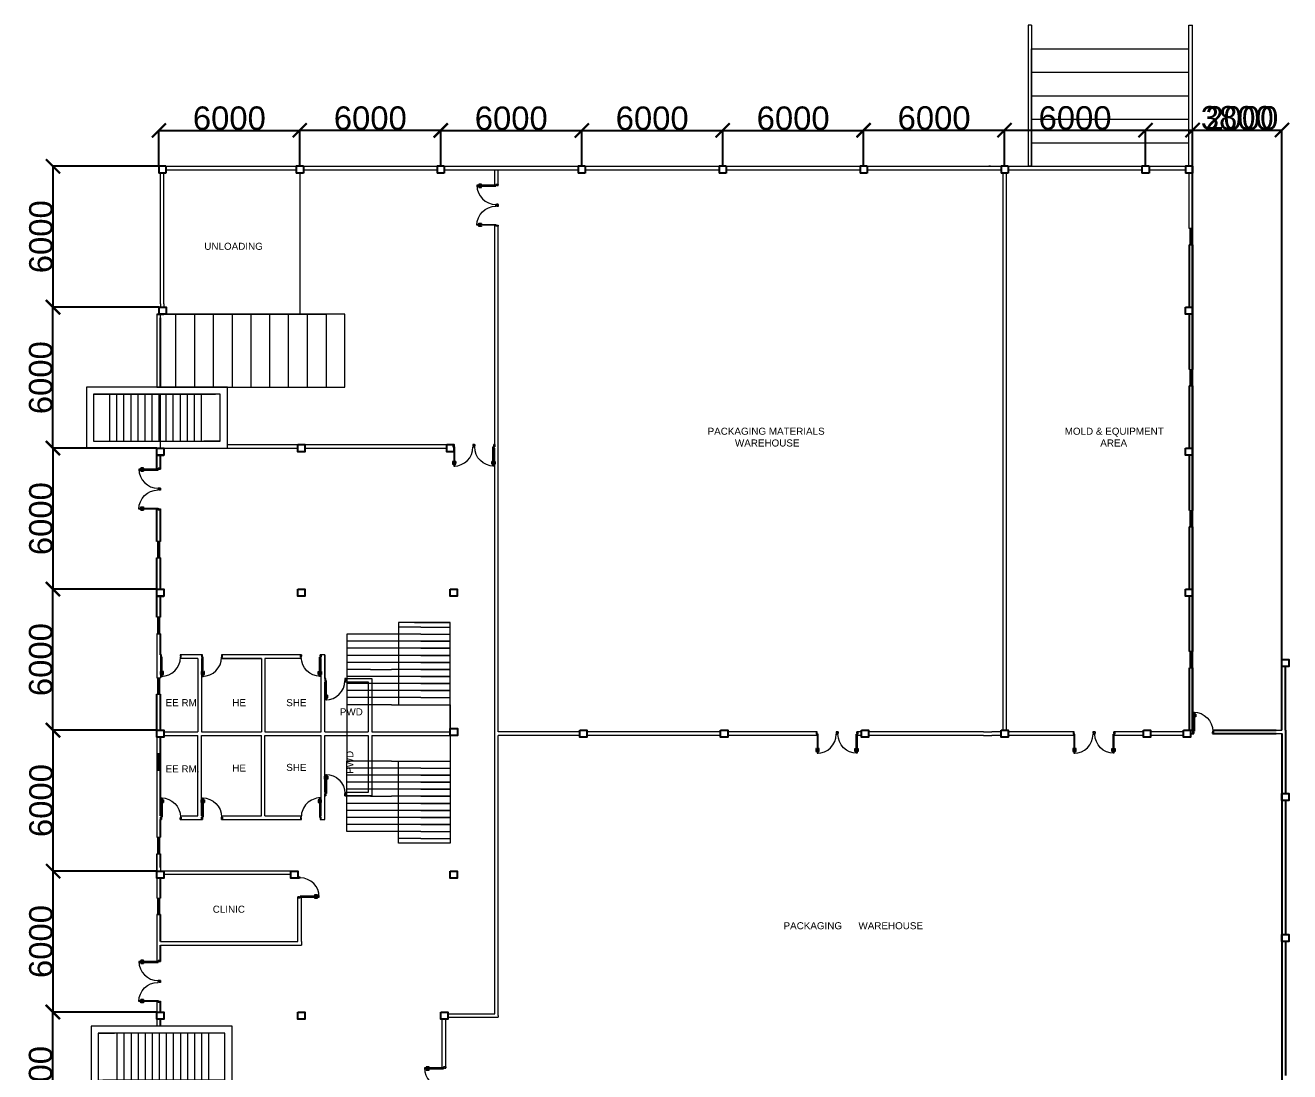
# Model space of a CAD drawing. Header units: millimetres. Extents: x 3339 to 2017737, y 4955 to 2748989.
# Drawn here: x 991133 to 1044957, y 1545110 to 1589651 of the extents above; entities that cross this region are included whole.
import ezdxf

# ---------------------------------------------------------------- set-up
doc = ezdxf.new("R2010")
doc.units = ezdxf.units.MM
doc.header["$LTSCALE"] = 30
for name, color, linetype, lineweight in [('A-DETL-GENF', 92, 'Continuous', 13), ('A-DOOR', 31, 'Continuous', 13), ('A-GLAZ', 151, 'Continuous', 13), ('LIGHTING LAYOUT', 8, 'Continuous', 30), ('STAIR', 1, 'Continuous', 5), ('T-WAL', 4, 'Continuous', 5), ('TEXT MACHLAYOUT', 255, 'Continuous', 5)]:
    doc.layers.add(name, color=color, linetype=linetype, lineweight=lineweight)
doc.layers.add('MACHINE LAYOUT', color=8, linetype='Continuous')
doc.layers.add('POSTE', color=50, linetype='Continuous')
doc.styles.get("Standard").update_dxf_attribs({"font": 'arial.ttf'})
doc.dimstyles.new('ISO-25', dxfattribs={"dimtxt": 1000, "dimasz": 600, "dimexe": 1.25, "dimexo": 0.625, "dimtad": 1, "dimtxsty": 'Standard', "dimblk": 'ARCHTICK', "dimcen": 2.5, "dimclrd": 4, "dimadec": 0, "dimazin": 0, "dimtfac": 1, "dimtmove": 0, "dimatfit": 3, "dimfxl": 1, "dimarcsym": 0})

# ---------------------------------------------------------------- blocks, each defined once
blk = doc.blocks.new('POSTE')
for p, q in [((300, 300), (0, 300)), ((300, 0), (300, 300)), ((300, 0), (300, 0))]:
    blk.add_line(p, q)
blk.add_lwpolyline([(300, 0), (0, 0), (0, 300)])
blk = doc.blocks.new('Poste 2')
at = {"layer": 'POSTE'}
blk.add_lwpolyline([(-300, 0), (0, 0), (0, -300), (-300, -300)], close=True, dxfattribs=at)
blk = doc.blocks.new('POSTE.COM')
at = {"layer": 'POSTE'}
blk.add_lwpolyline([(-300, 300), (0, 300), (0, 0), (-300, 0)], close=True, dxfattribs=at)
blk = doc.blocks.new('POSTE bot left')
at = {"layer": 'POSTE'}
blk.add_lwpolyline([(0, 300), (300, 300), (300, 0), (0, 0)], close=True, dxfattribs=at)
blk = doc.blocks.new('Poste 3')
at = {"layer": 'POSTE'}
blk.add_lwpolyline([(0, 0), (300, 0), (300, -300), (0, -300)], close=True, dxfattribs=at)
blk = doc.blocks.new('D4')
at = {"layer": 'A-DETL-GENF'}
for p, q in [((-1072, -29), (-1072, -112)), ((-1052, -29), (-1072, -29)), ((-1060, -41), (-1072, -30)), ((-1072, -112), (-1060, -112)), ((-1059, -112), (-1072, -112)), ((-1072, -112), (-1072, -150)), ((-1072, -150), (-1059, -150)), ((-1060, -112), (-1060, -41)), ((-1060, -41), (-1052, -41)), ((-1059, -150), (-1059, -112)), ((-1059, -115), (-1059, -147)), ((-1027, -115), (-1059, -115)), ((-1059, -147), (-1027, -147)), ((-1052, -41), (-1052, -29)), ((-1021, -74), (-1027, -80)), ((-1027, -80), (-1027, -182)), ((-1027, -147), (-1027, -115)), ((-1027, -182), (-1021, -188)), ((-1021, -188), (-1021, -74)), ((-974, -80), (-981, -74)), ((-981, -74), (-981, -188)), ((-981, -188), (-974, -182)), ((-974, -182), (-974, -80)), ((-943, -115), (-974, -115)), ((-974, -115), (-974, -147)), ((-974, -147), (-943, -147)), ((-930, -29), (-949, -29)), ((-949, -29), (-949, -41)), ((-949, -41), (-941, -41)), ((-943, -112), (-943, -150)), ((-930, -112), (-943, -112)), ((-943, -147), (-943, -115)), ((-943, -150), (-930, -150)), ((-941, -41), (-930, -30)), ((-941, -41), (-941, -112)), ((-941, -112), (-930, -112)), ((-930, -112), (-930, -29)), ((-930, -150), (-930, -112))]:
    blk.add_line(p, q, dxfattribs=at)
at = {"layer": 'A-DOOR', "lineweight": 18}
for p, q in [((-1059, 683), (-1024, 683)), ((-1014, 683), (-1059, 683)), ((-1059, 683), (-1059, 583)), ((-1059, 583), (-1024, 583)), ((-1024, 583), (-1024, 626)), ((-1024, 626), (-1014, 626)), ((-981, 583), (-1021, 583)), ((-1021, 583), (-1021, -231)), ((-1014, 626), (-1014, 683)), ((-981, -231), (-981, 583)), ((-169, 683), (-214, 683)), ((-214, 683), (-214, 626)), ((-214, 626), (-204, 626)), ((-204, 683), (-169, 683)), ((-204, 626), (-204, 583)), ((-204, 583), (-169, 583)), ((-169, 583), (-169, 683)), ((-1021, -231), (-981, -231))]:
    blk.add_line(p, q, dxfattribs=at)
at = {"layer": 'A-DOOR'}
blk.add_arc((-1021, 583), 814, 270, 0, dxfattribs=at)
blk = doc.blocks.new('DOOR')
at = {"layer": 'A-DOOR', "xscale": -1}
blk.add_blockref('D4', (-1059, -683), dxfattribs=at)
blk = doc.blocks.new('D2')
at = {"layer": 'T-WAL', "xscale": -1, "rotation": 270}
blk.add_blockref('DOOR', (0, 0), dxfattribs=at)
at = {"layer": 'T-WAL', "rotation": 270}
blk.add_blockref('DOOR', (0, -1780), dxfattribs=at)
blk = doc.blocks.new('SS2')
at = {"layer": 'STAIR'}
for p, q in [((-2600, 0), (-2600, -6000)), ((0, 0), (-2600, 0)), ((0, -6000), (0, 0)), ((-2300, -300), (-2300, -5700)), ((-300, -300), (-2300, -300)), ((-2300, -300), (-2300, -1000)), ((-300, -5700), (-300, -300)), ((-300, -300), (-300, -1000)), ((-2300, -1000), (-2300, -1300)), ((-2300, -1000), (-300, -1000)), ((-300, -1000), (-300, -1300)), ((-2300, -1300), (-2300, -1600)), ((-2300, -1300), (-300, -1300)), ((-2300, -1600), (-2300, -1900)), ((-2300, -1600), (-300, -1600)), ((-300, -1300), (-300, -1600)), ((-300, -1600), (-300, -1900)), ((-2300, -1900), (-2300, -2200)), ((-2300, -1900), (-300, -1900)), ((-300, -1900), (-300, -2200)), ((-2300, -2200), (-2300, -2500)), ((-2300, -2200), (-300, -2200)), ((-2300, -2500), (-2300, -2800)), ((-2300, -2500), (-300, -2500)), ((-300, -2200), (-300, -2500)), ((-300, -2500), (-300, -2800)), ((-2300, -2800), (-2300, -3100)), ((-2300, -2800), (-300, -2800)), ((-2300, -3100), (-2300, -3400)), ((-2300, -3100), (-300, -3100)), ((-300, -2800), (-300, -3100)), ((-300, -3100), (-300, -3400)), ((-2300, -3400), (-2300, -3700)), ((-2300, -3400), (-300, -3400)), ((-2300, -3700), (-2300, -4000)), ((-2300, -3700), (-300, -3700)), ((-300, -3400), (-300, -3700)), ((-300, -3700), (-300, -4000)), ((-2300, -4000), (-2300, -4300)), ((-2300, -4000), (-300, -4000)), ((-2300, -4300), (-2300, -4600)), ((-2300, -4300), (-300, -4300)), ((-300, -4000), (-300, -4300)), ((-300, -4300), (-300, -4600)), ((-2300, -4600), (-2300, -4900)), ((-2300, -4600), (-300, -4600)), ((-300, -4600), (-300, -4900)), ((-2300, -4900), (-2300, -5200)), ((-2300, -4900), (-300, -4900)), ((-2300, -5700), (-2300, -5000)), ((-2300, -5200), (-2300, -5500)), ((-300, -4900), (-300, -5200)), ((-300, -5200), (-300, -5500)), ((-2300, -5700), (-300, -5700)), ((-2600, -6000), (0, -6000))]:
    blk.add_line(p, q, dxfattribs=at)
blk = doc.blocks.new('WW3')
at = {"layer": 'T-WAL'}
blk.add_blockref('SS2', (0, 0), dxfattribs=at)
blk = doc.blocks.new('WE1')
at = {"layer": 'STAIR'}
for p, q in [((-8000, 0), (-8000, -3100)), ((0, 0), (-8000, 0)), ((-8000, 0), (-7200, 0)), ((-7200, 0), (-6400, 0)), ((-7200, 0), (-7200, -3100)), ((-6400, 0), (-5600, 0)), ((-6400, 0), (-6400, -3100)), ((-5600, 0), (-4800, 0)), ((-5600, 0), (-5600, -3100)), ((-4800, 0), (-4000, 0)), ((-4800, 0), (-4800, -3100)), ((-4000, 0), (-3200, 0)), ((-4000, 0), (-4000, -3100)), ((-3200, 0), (-2400, 0)), ((-3200, 0), (-3200, -3100)), ((-2400, 0), (-2400, 0)), ((-2400, 0), (-1600, 0)), ((-2400, -3100), (-2400, 0)), ((-1600, 0), (-800, 0)), ((-1600, 0), (-1600, -3100)), ((-800, 0), (-800, -3100)), ((0, -3100), (0, 0)), ((-8000, -3100), (0, -3100)), ((-8000, -3100), (-7200, -3100)), ((-7200, -3100), (-6400, -3100)), ((-6400, -3100), (-5600, -3100)), ((-5600, -3100), (-4800, -3100)), ((-4800, -3100), (-4000, -3100)), ((-4000, -3100), (-3200, -3100)), ((-3200, -3100), (-2400, -3100)), ((-2400, -3100), (-1600, -3100)), ((-1600, -3100), (-800, -3100))]:
    blk.add_line(p, q, dxfattribs=at)
blk = doc.blocks.new('WEE')
at = {"layer": 'STAIR'}
blk.add_blockref('WE1', (8000, 0), dxfattribs=at)
at = {"layer": 'STAIR', "rotation": 89.99999999999999}
blk.add_blockref('WW3', (-3000, -3100), dxfattribs=at)
blk = doc.blocks.new('WEEW')
at = {"layer": 'STAIR'}
blk.add_line((-6000, 0), (-3000, 0), dxfattribs=at)
at = {"layer": 'STAIR', "rotation": 270}
blk.add_blockref('WW3', (0, 0), dxfattribs=at)
blk = doc.blocks.new('DDW')
at = {"layer": 'STAIR'}
blk.add_line((0, 3100), (3000, 3100), dxfattribs=at)
blk.add_blockref('WEEW', (3200, 3100), dxfattribs=at)
at = {"layer": 'STAIR', "xscale": -1, "rotation": 180}
blk.add_blockref('WE1', (8000, 0), dxfattribs=at)
blk = doc.blocks.new('W1')
at = {"layer": 'A-GLAZ'}
for p, q in [((100, 650), (0, 650)), ((50, 50), (50, 650)), ((100, 50), (0, 50)), ((100, 0), (0, 0))]:
    blk.add_line(p, q, dxfattribs=at)
blk.add_lwpolyline([(100, 0), (100, 700), (0, 700), (0, 0)], dxfattribs=at)
blk = doc.blocks.new('WEWED')
at = {"layer": 'STAIR'}
for p, q in [((-7000, 6000), (-7000, 0)), ((-6850, 6000), (-7000, 6000)), ((-6850, 6000), (-6850, 0)), ((-150, 0), (-150, 6000)), ((-150, 6000), (0, 6000)), ((0, 0), (0, 6000)), ((-6850, 4000), (-6850, 5000)), ((-6850, 5000), (-150, 5000)), ((-6850, 3000), (-6850, 4000)), ((-6850, 4000), (-150, 4000)), ((-6850, 2000), (-6850, 3000)), ((-6850, 3000), (-150, 3000)), ((-6850, 1000), (-6850, 2000)), ((-6850, 2000), (-150, 2000)), ((-6850, 0), (-6850, 1000)), ((-6850, 1000), (-150, 1000)), ((-6850, 0), (-7000, 0)), ((-150, 0), (0, 0))]:
    blk.add_line(p, q, dxfattribs=at)
blk = doc.blocks.new('_ArchTick')
at = {"color": 0, "linetype": 'ByBlock', "const_width": 0.15}
blk.add_lwpolyline([(-0.5, -0.5), (0.5, 0.5)], dxfattribs=at)
blk = doc.blocks.new('*D148')
at = {"layer": 'Defpoints', "color": 0, "transparency": 16777216}
for p in [(1002819, 1585180), (996819, 1583651), (1002819, 1583651)]:
    blk.add_point(p, dxfattribs=at)
at = {"layer": 'T-WAL', "color": 0, "lineweight": -2, "transparency": 16777216}
for p, q in [((996819, 1583652), (996819, 1585182)), ((1002819, 1583652), (1002819, 1585182))]:
    blk.add_line(p, q, dxfattribs=at)
at = {"layer": 'T-WAL', "color": 4, "lineweight": -2, "transparency": 16777216}
blk.add_line((996819, 1585180), (1002819, 1585180), dxfattribs=at)
at = {"layer": 'T-WAL', "color": 4, "lineweight": -2, "transparency": 16777216, "xscale": 600, "yscale": 600, "zscale": 600, "rotation": 180}
blk.add_blockref('_ArchTick', (996819, 1585180), dxfattribs=at)
at = {"layer": 'T-WAL', "color": 4, "lineweight": -2, "transparency": 16777216, "xscale": 600, "yscale": 600, "zscale": 600}
blk.add_blockref('_ArchTick', (1002819, 1585180), dxfattribs=at)
at = {"layer": 'T-WAL', "color": 0, "transparency": 16777216, "insert": (999819, 1585691), "char_height": 1000, "attachment_point": 5}
blk.add_mtext('6000', dxfattribs=at)
blk = doc.blocks.new('*D149')
at = {"layer": 'Defpoints', "color": 0, "transparency": 16777216}
for p in [(1008819, 1585182), (1002819, 1583651), (1008819, 1583651)]:
    blk.add_point(p, dxfattribs=at)
at = {"layer": 'T-WAL', "color": 0, "lineweight": -2, "transparency": 16777216}
for p, q in [((1002819, 1583652), (1002819, 1585183)), ((1008819, 1583652), (1008819, 1585183))]:
    blk.add_line(p, q, dxfattribs=at)
at = {"layer": 'T-WAL', "color": 4, "lineweight": -2, "transparency": 16777216}
blk.add_line((1002819, 1585182), (1008819, 1585182), dxfattribs=at)
at = {"layer": 'T-WAL', "color": 4, "lineweight": -2, "transparency": 16777216, "xscale": 600, "yscale": 600, "zscale": 600, "rotation": 180}
blk.add_blockref('_ArchTick', (1002819, 1585182), dxfattribs=at)
at = {"layer": 'T-WAL', "color": 4, "lineweight": -2, "transparency": 16777216, "xscale": 600, "yscale": 600, "zscale": 600}
blk.add_blockref('_ArchTick', (1008819, 1585182), dxfattribs=at)
at = {"layer": 'T-WAL', "color": 0, "transparency": 16777216, "insert": (1005819, 1585693), "char_height": 1000, "attachment_point": 5}
blk.add_mtext('6000', dxfattribs=at)
blk = doc.blocks.new('*D150')
at = {"layer": 'Defpoints', "color": 0, "transparency": 16777216}
for p in [(1014819, 1585175), (1008819, 1583651), (1014819, 1583651)]:
    blk.add_point(p, dxfattribs=at)
at = {"layer": 'T-WAL', "color": 0, "lineweight": -2, "transparency": 16777216}
for p, q in [((1008819, 1583652), (1008819, 1585176)), ((1014819, 1583652), (1014819, 1585176))]:
    blk.add_line(p, q, dxfattribs=at)
at = {"layer": 'T-WAL', "color": 4, "lineweight": -2, "transparency": 16777216}
blk.add_line((1008819, 1585175), (1014819, 1585175), dxfattribs=at)
at = {"layer": 'T-WAL', "color": 4, "lineweight": -2, "transparency": 16777216, "xscale": 600, "yscale": 600, "zscale": 600, "rotation": 180}
blk.add_blockref('_ArchTick', (1008819, 1585175), dxfattribs=at)
at = {"layer": 'T-WAL', "color": 4, "lineweight": -2, "transparency": 16777216, "xscale": 600, "yscale": 600, "zscale": 600}
blk.add_blockref('_ArchTick', (1014819, 1585175), dxfattribs=at)
at = {"layer": 'T-WAL', "color": 0, "transparency": 16777216, "insert": (1011819, 1585686), "char_height": 1000, "attachment_point": 5}
blk.add_mtext('6000', dxfattribs=at)
blk = doc.blocks.new('*D151')
at = {"layer": 'Defpoints', "color": 0, "transparency": 16777216}
for p in [(1020819, 1585175), (1014819, 1583651), (1020819, 1583651)]:
    blk.add_point(p, dxfattribs=at)
at = {"layer": 'T-WAL', "color": 0, "lineweight": -2, "transparency": 16777216}
for p, q in [((1014819, 1583652), (1014819, 1585177)), ((1020819, 1583652), (1020819, 1585177))]:
    blk.add_line(p, q, dxfattribs=at)
at = {"layer": 'T-WAL', "color": 4, "lineweight": -2, "transparency": 16777216}
blk.add_line((1014819, 1585175), (1020819, 1585175), dxfattribs=at)
at = {"layer": 'T-WAL', "color": 4, "lineweight": -2, "transparency": 16777216, "xscale": 600, "yscale": 600, "zscale": 600, "rotation": 180}
blk.add_blockref('_ArchTick', (1014819, 1585175), dxfattribs=at)
at = {"layer": 'T-WAL', "color": 4, "lineweight": -2, "transparency": 16777216, "xscale": 600, "yscale": 600, "zscale": 600}
blk.add_blockref('_ArchTick', (1020819, 1585175), dxfattribs=at)
at = {"layer": 'T-WAL', "color": 0, "transparency": 16777216, "insert": (1017819, 1585687), "char_height": 1000, "attachment_point": 5}
blk.add_mtext('6000', dxfattribs=at)
blk = doc.blocks.new('*D152')
at = {"layer": 'Defpoints', "color": 0, "transparency": 16777216}
for p in [(1026819, 1585178), (1020819, 1583651), (1026819, 1583651)]:
    blk.add_point(p, dxfattribs=at)
at = {"layer": 'T-WAL', "color": 0, "lineweight": -2, "transparency": 16777216}
for p, q in [((1020819, 1583652), (1020819, 1585179)), ((1026819, 1583652), (1026819, 1585179))]:
    blk.add_line(p, q, dxfattribs=at)
at = {"layer": 'T-WAL', "color": 4, "lineweight": -2, "transparency": 16777216}
blk.add_line((1020819, 1585178), (1026819, 1585178), dxfattribs=at)
at = {"layer": 'T-WAL', "color": 4, "lineweight": -2, "transparency": 16777216, "xscale": 600, "yscale": 600, "zscale": 600, "rotation": 180}
blk.add_blockref('_ArchTick', (1020819, 1585178), dxfattribs=at)
at = {"layer": 'T-WAL', "color": 4, "lineweight": -2, "transparency": 16777216, "xscale": 600, "yscale": 600, "zscale": 600}
blk.add_blockref('_ArchTick', (1026819, 1585178), dxfattribs=at)
at = {"layer": 'T-WAL', "color": 0, "transparency": 16777216, "insert": (1023819, 1585689), "char_height": 1000, "attachment_point": 5}
blk.add_mtext('6000', dxfattribs=at)
blk = doc.blocks.new('*D153')
at = {"layer": 'Defpoints', "color": 0, "transparency": 16777216}
for p in [(1032819, 1585187), (1026819, 1583651), (1032819, 1583651)]:
    blk.add_point(p, dxfattribs=at)
at = {"layer": 'T-WAL', "color": 0, "lineweight": -2, "transparency": 16777216}
for p, q in [((1026819, 1583652), (1026819, 1585188)), ((1032819, 1583652), (1032819, 1585188))]:
    blk.add_line(p, q, dxfattribs=at)
at = {"layer": 'T-WAL', "color": 4, "lineweight": -2, "transparency": 16777216}
blk.add_line((1026819, 1585187), (1032819, 1585187), dxfattribs=at)
at = {"layer": 'T-WAL', "color": 4, "lineweight": -2, "transparency": 16777216, "xscale": 600, "yscale": 600, "zscale": 600, "rotation": 180}
blk.add_blockref('_ArchTick', (1026819, 1585187), dxfattribs=at)
at = {"layer": 'T-WAL', "color": 4, "lineweight": -2, "transparency": 16777216, "xscale": 600, "yscale": 600, "zscale": 600}
blk.add_blockref('_ArchTick', (1032819, 1585187), dxfattribs=at)
at = {"layer": 'T-WAL', "color": 0, "transparency": 16777216, "insert": (1029819, 1585698), "char_height": 1000, "attachment_point": 5}
blk.add_mtext('6000', dxfattribs=at)
blk = doc.blocks.new('*D154')
at = {"layer": 'Defpoints', "color": 0, "transparency": 16777216}
for p in [(1038819, 1585189), (1032819, 1583651), (1038819, 1583651)]:
    blk.add_point(p, dxfattribs=at)
at = {"layer": 'T-WAL', "color": 0, "lineweight": -2, "transparency": 16777216}
for p, q in [((1032819, 1583652), (1032819, 1585190)), ((1038819, 1583652), (1038819, 1585190))]:
    blk.add_line(p, q, dxfattribs=at)
at = {"layer": 'T-WAL', "color": 4, "lineweight": -2, "transparency": 16777216}
blk.add_line((1032819, 1585189), (1038819, 1585189), dxfattribs=at)
at = {"layer": 'T-WAL', "color": 4, "lineweight": -2, "transparency": 16777216, "xscale": 600, "yscale": 600, "zscale": 600, "rotation": 180}
blk.add_blockref('_ArchTick', (1032819, 1585189), dxfattribs=at)
at = {"layer": 'T-WAL', "color": 4, "lineweight": -2, "transparency": 16777216, "xscale": 600, "yscale": 600, "zscale": 600}
blk.add_blockref('_ArchTick', (1038819, 1585189), dxfattribs=at)
at = {"layer": 'T-WAL', "color": 0, "transparency": 16777216, "insert": (1035819, 1585700), "char_height": 1000, "attachment_point": 5}
blk.add_mtext('6000', dxfattribs=at)
blk = doc.blocks.new('*D160')
at = {"layer": 'Defpoints', "color": 0, "transparency": 16777216}
for p in [(992300, 1547651), (996733, 1547651), (996733, 1541651)]:
    blk.add_point(p, dxfattribs=at)
at = {"layer": 'T-WAL', "color": 0, "lineweight": -2, "transparency": 16777216}
for p, q in [((996733, 1547651), (992299, 1547651)), ((996733, 1541651), (992299, 1541651))]:
    blk.add_line(p, q, dxfattribs=at)
at = {"layer": 'T-WAL', "color": 4, "lineweight": -2, "transparency": 16777216}
blk.add_line((992300, 1541651), (992300, 1547651), dxfattribs=at)
at = {"layer": 'T-WAL', "color": 4, "lineweight": -2, "transparency": 16777216, "xscale": 600, "yscale": 600, "zscale": 600}
for p, rotation in [((992300, 1547651), 90), ((992300, 1541651), 270)]:
    blk.add_blockref('_ArchTick', p, dxfattribs=dict(at, rotation=rotation))
at = {"layer": 'T-WAL', "color": 0, "transparency": 16777216, "insert": (991789, 1544651), "char_height": 1000, "attachment_point": 5, "rotation": 90}
blk.add_mtext('6000', dxfattribs=at)
blk = doc.blocks.new('*D161')
at = {"layer": 'Defpoints', "color": 0, "transparency": 16777216}
for p in [(992315, 1553651), (996733, 1553651), (996733, 1547651)]:
    blk.add_point(p, dxfattribs=at)
at = {"layer": 'T-WAL', "color": 0, "lineweight": -2, "transparency": 16777216}
for p, q in [((996733, 1553651), (992313, 1553651)), ((996733, 1547651), (992313, 1547651))]:
    blk.add_line(p, q, dxfattribs=at)
at = {"layer": 'T-WAL', "color": 4, "lineweight": -2, "transparency": 16777216}
blk.add_line((992315, 1547651), (992315, 1553651), dxfattribs=at)
at = {"layer": 'T-WAL', "color": 4, "lineweight": -2, "transparency": 16777216, "xscale": 600, "yscale": 600, "zscale": 600}
for p, rotation in [((992315, 1553651), 90), ((992315, 1547651), 270)]:
    blk.add_blockref('_ArchTick', p, dxfattribs=dict(at, rotation=rotation))
at = {"layer": 'T-WAL', "color": 0, "transparency": 16777216, "insert": (991803, 1550651), "char_height": 1000, "attachment_point": 5, "rotation": 90}
blk.add_mtext('6000', dxfattribs=at)
blk = doc.blocks.new('*D162')
at = {"layer": 'Defpoints', "color": 0, "transparency": 16777216}
for p in [(992321, 1559651), (996733, 1559651), (996733, 1553651)]:
    blk.add_point(p, dxfattribs=at)
at = {"layer": 'T-WAL', "color": 0, "lineweight": -2, "transparency": 16777216}
for p, q in [((996733, 1559651), (992320, 1559651)), ((996733, 1553651), (992320, 1553651))]:
    blk.add_line(p, q, dxfattribs=at)
at = {"layer": 'T-WAL', "color": 4, "lineweight": -2, "transparency": 16777216}
blk.add_line((992321, 1553651), (992321, 1559651), dxfattribs=at)
at = {"layer": 'T-WAL', "color": 4, "lineweight": -2, "transparency": 16777216, "xscale": 600, "yscale": 600, "zscale": 600}
for p, rotation in [((992321, 1559651), 90), ((992321, 1553651), 270)]:
    blk.add_blockref('_ArchTick', p, dxfattribs=dict(at, rotation=rotation))
at = {"layer": 'T-WAL', "color": 0, "transparency": 16777216, "insert": (991810, 1556651), "char_height": 1000, "attachment_point": 5, "rotation": 90}
blk.add_mtext('6000', dxfattribs=at)
blk = doc.blocks.new('*D163')
at = {"layer": 'Defpoints', "color": 0, "transparency": 16777216}
for p in [(992308, 1565651), (996733, 1565651), (996733, 1559651)]:
    blk.add_point(p, dxfattribs=at)
at = {"layer": 'T-WAL', "color": 0, "lineweight": -2, "transparency": 16777216}
for p, q in [((996733, 1565651), (992306, 1565651)), ((996733, 1559651), (992306, 1559651))]:
    blk.add_line(p, q, dxfattribs=at)
at = {"layer": 'T-WAL', "color": 4, "lineweight": -2, "transparency": 16777216}
blk.add_line((992308, 1559651), (992308, 1565651), dxfattribs=at)
at = {"layer": 'T-WAL', "color": 4, "lineweight": -2, "transparency": 16777216, "xscale": 600, "yscale": 600, "zscale": 600}
for p, rotation in [((992308, 1565651), 90), ((992308, 1559651), 270)]:
    blk.add_blockref('_ArchTick', p, dxfattribs=dict(at, rotation=rotation))
at = {"layer": 'T-WAL', "color": 0, "transparency": 16777216, "insert": (991796, 1562651), "char_height": 1000, "attachment_point": 5, "rotation": 90}
blk.add_mtext('6000', dxfattribs=at)
blk = doc.blocks.new('*D164')
at = {"layer": 'Defpoints', "color": 0, "transparency": 16777216}
for p in [(992313, 1571651), (996733, 1571651), (996733, 1565651)]:
    blk.add_point(p, dxfattribs=at)
at = {"layer": 'T-WAL', "color": 0, "lineweight": -2, "transparency": 16777216}
for p, q in [((996733, 1571651), (992312, 1571651)), ((996733, 1565651), (992312, 1565651))]:
    blk.add_line(p, q, dxfattribs=at)
at = {"layer": 'T-WAL', "color": 4, "lineweight": -2, "transparency": 16777216}
blk.add_line((992313, 1565651), (992313, 1571651), dxfattribs=at)
at = {"layer": 'T-WAL', "color": 4, "lineweight": -2, "transparency": 16777216, "xscale": 600, "yscale": 600, "zscale": 600}
for p, rotation in [((992313, 1571651), 90), ((992313, 1565651), 270)]:
    blk.add_blockref('_ArchTick', p, dxfattribs=dict(at, rotation=rotation))
at = {"layer": 'T-WAL', "color": 0, "transparency": 16777216, "insert": (991802, 1568651), "char_height": 1000, "attachment_point": 5, "rotation": 90}
blk.add_mtext('6000', dxfattribs=at)
blk = doc.blocks.new('*D165')
at = {"layer": 'Defpoints', "color": 0, "transparency": 16777216}
for p in [(992306, 1577651), (996825, 1577651), (996733, 1571651)]:
    blk.add_point(p, dxfattribs=at)
at = {"layer": 'T-WAL', "color": 0, "lineweight": -2, "transparency": 16777216}
for p, q in [((996825, 1577651), (992305, 1577651)), ((996733, 1571651), (992305, 1571651))]:
    blk.add_line(p, q, dxfattribs=at)
at = {"layer": 'T-WAL', "color": 4, "lineweight": -2, "transparency": 16777216}
blk.add_line((992306, 1571651), (992306, 1577651), dxfattribs=at)
at = {"layer": 'T-WAL', "color": 4, "lineweight": -2, "transparency": 16777216, "xscale": 600, "yscale": 600, "zscale": 600}
for p, rotation in [((992306, 1577651), 90), ((992306, 1571651), 270)]:
    blk.add_blockref('_ArchTick', p, dxfattribs=dict(at, rotation=rotation))
at = {"layer": 'T-WAL', "color": 0, "transparency": 16777216, "insert": (991795, 1574651), "char_height": 1000, "attachment_point": 5, "rotation": 90}
blk.add_mtext('6000', dxfattribs=at)
blk = doc.blocks.new('*D166')
at = {"layer": 'Defpoints', "color": 0, "transparency": 16777216}
for p in [(992315, 1583651), (996819, 1583651), (996825, 1577651)]:
    blk.add_point(p, dxfattribs=at)
at = {"layer": 'T-WAL', "color": 0, "lineweight": -2, "transparency": 16777216}
for p, q in [((996818, 1583651), (992314, 1583651)), ((996825, 1577651), (992314, 1577651))]:
    blk.add_line(p, q, dxfattribs=at)
at = {"layer": 'T-WAL', "color": 4, "lineweight": -2, "transparency": 16777216}
blk.add_line((992315, 1577651), (992315, 1583651), dxfattribs=at)
at = {"layer": 'T-WAL', "color": 4, "lineweight": -2, "transparency": 16777216, "xscale": 600, "yscale": 600, "zscale": 600}
for p, rotation in [((992315, 1583651), 90), ((992315, 1577651), 270)]:
    blk.add_blockref('_ArchTick', p, dxfattribs=dict(at, rotation=rotation))
at = {"layer": 'T-WAL', "color": 0, "transparency": 16777216, "insert": (991804, 1580651), "char_height": 1000, "attachment_point": 5, "rotation": 90}
blk.add_mtext('6000', dxfattribs=at)
blk = doc.blocks.new('*D167')
at = {"layer": 'Defpoints', "color": 0, "transparency": 16777216}
for p in [(1040819, 1585190), (1038819, 1583651), (1040819, 1583651)]:
    blk.add_point(p, dxfattribs=at)
at = {"layer": 'T-WAL', "color": 0, "lineweight": -2, "transparency": 16777216}
for p, q in [((1038819, 1583652), (1038819, 1585191)), ((1040819, 1583652), (1040819, 1585191))]:
    blk.add_line(p, q, dxfattribs=at)
at = {"layer": 'T-WAL', "color": 4, "lineweight": -2, "transparency": 16777216}
for p, q in [((1038819, 1585190), (1040819, 1585190)), ((1040819, 1585190), (1044420, 1585190))]:
    blk.add_line(p, q, dxfattribs=at)
at = {"layer": 'T-WAL', "color": 4, "lineweight": -2, "transparency": 16777216, "xscale": 600, "yscale": 600, "zscale": 600, "rotation": 180}
blk.add_blockref('_ArchTick', (1038819, 1585190), dxfattribs=at)
at = {"layer": 'T-WAL', "color": 4, "lineweight": -2, "transparency": 16777216, "xscale": 600, "yscale": 600, "zscale": 600}
blk.add_blockref('_ArchTick', (1040819, 1585190), dxfattribs=at)
at = {"layer": 'T-WAL', "color": 0, "transparency": 16777216, "insert": (1042919, 1585701), "char_height": 1000, "attachment_point": 5}
blk.add_mtext('2000', dxfattribs=at)
blk = doc.blocks.new('*D168')
at = {"layer": 'Defpoints', "color": 0, "transparency": 16777216}
for p in [(1044625, 1585194), (1040825, 1559651), (1044625, 1559651)]:
    blk.add_point(p, dxfattribs=at)
at = {"layer": 'T-WAL', "color": 0, "lineweight": -2, "transparency": 16777216}
for p, q in [((1040825, 1559652), (1040825, 1585195)), ((1044625, 1559652), (1044625, 1585195))]:
    blk.add_line(p, q, dxfattribs=at)
at = {"layer": 'T-WAL', "color": 4, "lineweight": -2, "transparency": 16777216}
blk.add_line((1040825, 1585194), (1044625, 1585194), dxfattribs=at)
at = {"layer": 'T-WAL', "color": 4, "lineweight": -2, "transparency": 16777216, "xscale": 600, "yscale": 600, "zscale": 600, "rotation": 180}
blk.add_blockref('_ArchTick', (1040825, 1585194), dxfattribs=at)
at = {"layer": 'T-WAL', "color": 4, "lineweight": -2, "transparency": 16777216, "xscale": 600, "yscale": 600, "zscale": 600}
blk.add_blockref('_ArchTick', (1044625, 1585194), dxfattribs=at)
at = {"layer": 'T-WAL', "color": 0, "transparency": 16777216, "insert": (1042725, 1585706), "char_height": 1000, "attachment_point": 5}
blk.add_mtext('3800', dxfattribs=at)
blk = doc.blocks.new('S')
at = {"layer": 'STAIR'}
for p, q in [((0, 0), (-2200, 0)), ((-2200, 0), (-2200, -3500)), ((0, 0), (-1700, 0)), ((0, 0), (-1250, 0)), ((0, -3500), (0, 0)), ((-2200, -500), (-4400, -500)), ((-4400, -500), (-4400, -3500)), ((-1700, -500), (-3400, -500)), ((-1250, -500), (-2500, -500)), ((-1700, -200), (-2200, -200)), ((-1250, -200), (-1700, -200)), ((-1250, -200), (0, -200)), ((-1250, -500), (0, -500)), ((-3400, -800), (-4400, -800)), ((-2500, -800), (-3400, -800)), ((-1250, -800), (-2500, -800)), ((-1250, -800), (0, -800)), ((0, -800), (-1250, -800)), ((-3400, -1100), (-4400, -1100)), ((-3400, -1400), (-4400, -1400)), ((-2500, -1100), (-3400, -1100)), ((-2500, -1400), (-3400, -1400)), ((-1250, -1100), (-2500, -1100)), ((-1250, -1400), (-2500, -1400)), ((-1250, -1100), (0, -1100)), ((0, -1100), (-1250, -1100)), ((-1250, -1400), (0, -1400)), ((0, -1400), (-1250, -1400)), ((-3400, -1700), (-4400, -1700)), ((-3400, -2000), (-4400, -2000)), ((-2500, -1700), (-3400, -1700)), ((-3400, -2000), (-2500, -2000)), ((-1250, -1700), (-2500, -1700)), ((-1250, -2000), (-2500, -2000)), ((-1250, -1700), (0, -1700)), ((0, -1700), (-1250, -1700)), ((-1250, -2000), (0, -2000)), ((0, -2000), (-1250, -2000)), ((-3400, -2300), (-4400, -2300)), ((-3400, -2600), (-4400, -2600)), ((-2500, -2300), (-3400, -2300)), ((-2500, -2600), (-3400, -2600)), ((-1250, -2300), (-2500, -2300)), ((-1250, -2600), (-2500, -2600)), ((-1250, -2300), (0, -2300)), ((0, -2300), (-1250, -2300)), ((-1250, -2600), (0, -2600)), ((0, -2600), (-1250, -2600)), ((-3400, -2900), (-4400, -2900)), ((-3400, -3200), (-4400, -3200)), ((-2500, -2900), (-3400, -2900)), ((-2500, -3200), (-3400, -3200)), ((-1250, -2900), (-2500, -2900)), ((-1250, -3200), (-2500, -3200)), ((-1250, -2900), (0, -2900)), ((0, -2900), (-1250, -2900)), ((-1250, -3200), (0, -3200)), ((-3400, -3500), (-4400, -3500)), ((-2500, -3500), (-3400, -3500)), ((-2500, -3500), (-1250, -3500)), ((-1250, -3500), (0, -3500))]:
    blk.add_line(p, q, dxfattribs=at)

msp = doc.modelspace()

# ---------------------------------------------------------------- linework, layer by layer
for p, q in [((1040674.956, 1580301.263), (1040674.956, 1577651.263)), ((1040824.956, 1580301.263), (1040824.956, 1575001.263)), ((996883.456, 1574251.263), (996883.456, 1577201.263)), ((1040674.956, 1577351.263), (1040674.956, 1575001.263)), ((1040674.956, 1574301.263), (1040674.956, 1571651.263)), ((1040824.956, 1574301.263), (1040824.956, 1569001.263)), ((996733.456, 1570721.106), (996733.456, 1571651.263)), ((996883.456, 1570754.106), (996883.456, 1571351.263)), ((1040674.956, 1571351.263), (1040674.956, 1569001.263)), ((996883.456, 1569864.106), (996883.456, 1569954.106)), ((996733.456, 1567684.763), (996733.456, 1569057.106)), ((996883.456, 1567684.763), (996883.456, 1569064.106)), ((1040674.956, 1568301.263), (1040674.956, 1565651.263)), ((1040824.956, 1568301.263), (1040824.956, 1563001.263)), ((996733.456, 1564451.263), (996733.456, 1566984.763)), ((996883.456, 1565651.263), (996883.456, 1566984.763)), ((996883.456, 1564451.263), (996883.456, 1565351.263)), ((1040674.956, 1565351.263), (1040674.956, 1563001.263)), ((996883.456, 1562851.263), (996883.456, 1563751.263)), ((1040674.956, 1562301.263), (1040674.956, 1559651.263)), ((1040824.956, 1562301.263), (1040824.956, 1559651.263)), ((1044624.956, 1559651.263), (1044624.956, 1562353.979)), ((1044774.956, 1559651.263), (1044774.956, 1562353.979)), ((996733.456, 1559651.263), (996733.456, 1561181.263)), ((996883.456, 1559651.263), (996883.456, 1561181.263)), ((996883.456, 1556001.263), (996883.456, 1559351.263)), ((1040733.456, 1559651.263), (1040866.282, 1559651.263)), ((1040733.456, 1559501.263), (1040873.282, 1559501.263)), ((1041673.282, 1559501.263), (1044383.456, 1559501.263)), ((1041678.745, 1559651.263), (1044383.456, 1559651.263)), ((1044624.956, 1559501.263), (1044624.956, 1542801.263)), ((1044624.956, 1559501.263), (1044624.956, 1542801.263)), ((1044774.956, 1559651.263), (1044774.956, 1556953.979)), ((1044774.956, 1556653.979), (1044774.956, 1550953.979)), ((996883.456, 1555088.763), (996883.456, 1555851.263)), ((996883.456, 1553801.263), (996883.456, 1554388.763)), ((996883.456, 1552501.263), (996883.456, 1553351.263)), ((996883.456, 1550651.263), (996883.456, 1551801.263)), ((996883.456, 1549796.531), (996883.456, 1550501.263)), ((1044774.956, 1550653.979), (1044774.956, 1544953.979)), ((996883.456, 1548906.531), (996883.456, 1548996.531)), ((996883.456, 1547651.263), (996883.456, 1548106.531)), ((996883.456, 1547051.263), (996883.456, 1547351.263))]:
    msp.add_line(p, q)
at = {"layer": 'POSTE'}
for p, q in [((1040524.956, 1577351.263), (1040524.956, 1577651.263)), ((996733.456, 1577351.263), (997033.456, 1577351.263)), ((996733.456, 1571351.263), (997033.456, 1571351.263)), ((997033.456, 1571651.263), (997033.456, 1571351.263)), ((996733.456, 1565351.263), (997033.456, 1565351.263)), ((1040524.956, 1565351.263), (1040524.956, 1565651.263)), ((996733.456, 1559651.263), (997033.456, 1559651.263)), ((997033.456, 1559651.263), (997033.456, 1559351.263)), ((1014733.456, 1559651.263), (1015033.456, 1559651.263)), ((1020733.456, 1559651.263), (1021033.456, 1559651.263)), ((1026733.456, 1559651.263), (1027033.456, 1559651.263)), ((1040433.456, 1559351.263), (1040433.456, 1559651.263))]:
    msp.add_line(p, q, dxfattribs=at)
at = {"layer": 'STAIR'}
for p, q in [((1007701.589, 1564231.522), (1009224.718, 1564231.522)), ((1009224.718, 1559721.263), (1009224.718, 1564231.522)), ((1004824.718, 1560731.522), (1004824.718, 1558331.522)), ((1009224.718, 1560731.522), (1009224.718, 1558331.522))]:
    msp.add_line(p, q, dxfattribs=at)
at = {"layer": 'T-WAL'}
for p, q in [((996818.843, 1583651.263), (1002818.843, 1583651.263)), ((997118.843, 1583651.263), (1002668.843, 1583651.263)), ((997118.843, 1583651.263), (1002668.843, 1583651.263)), ((997118.843, 1583651.263), (1002668.843, 1583651.263)), ((1002818.843, 1583651.263), (1008668.843, 1583651.263)), ((1008668.843, 1583651.263), (1008818.843, 1583651.263)), ((1008818.843, 1583651.263), (1014668.843, 1583651.263)), ((1014668.843, 1583651.263), (1014818.843, 1583651.263)), ((1014818.843, 1583651.263), (1020818.843, 1583651.263)), ((1014818.843, 1583651.263), (1020668.843, 1583651.263)), ((1020818.843, 1583651.263), (1026668.843, 1583651.263)), ((1026668.843, 1583651.263), (1026818.843, 1583651.263)), ((1026818.843, 1583651.263), (1032668.843, 1583651.263)), ((1032218.843, 1583651.263), (1032143.843, 1583651.263)), ((1032668.843, 1583651.263), (1032818.843, 1583651.263)), ((1032968.843, 1583651.263), (1038668.843, 1583651.263)), ((1038668.843, 1583651.263), (1040427.342, 1583651.263)), ((1038668.843, 1583651.263), (1038818.843, 1583651.263)), ((1038818.843, 1583651.263), (1040518.843, 1583651.263)), ((996883.772, 1577801.263), (996883.772, 1583351.263)), ((997033.772, 1577801.263), (997033.772, 1583351.263)), ((997118.843, 1583501.263), (1002668.843, 1583501.263)), ((1002818.843, 1583351.263), (1002818.843, 1577351.263)), ((1002968.843, 1583501.263), (1008668.843, 1583501.263)), ((1008968.843, 1583501.263), (1014668.843, 1583501.263)), ((1011118.293, 1583051.263), (1011118.293, 1583501.263)), ((1011118.293, 1582840.56), (1011118.293, 1583051.263)), ((1011268.293, 1583051.263), (1011268.293, 1583501.263)), ((1011268.293, 1582833.56), (1011268.293, 1583051.263)), ((1014968.843, 1583501.263), (1020668.843, 1583501.263)), ((1020968.843, 1583501.263), (1026668.843, 1583501.263)), ((1026968.843, 1583501.263), (1032668.843, 1583501.263)), ((1032743.843, 1583351.263), (1032743.843, 1559652.125)), ((1032893.843, 1583351.263), (1032893.843, 1559652.125)), ((1032968.843, 1583501.263), (1038668.843, 1583501.263)), ((1038968.843, 1583501.263), (1040427.342, 1583501.263)), ((1040427.342, 1583501.263), (1040518.843, 1583501.263)), ((1040674.956, 1583201.263), (1040674.956, 1583351.263)), ((1040674.956, 1583051.263), (1040674.956, 1583201.263)), ((1040674.956, 1581001.263), (1040674.956, 1583051.263)), ((1040818.526, 1583201.263), (1040818.843, 1583201.263)), ((1040818.843, 1583201.263), (1040818.843, 1583351.263)), ((1040823.481, 1581001.263), (1040818.843, 1583201.263)), ((1011118.293, 1571801.263), (1011118.293, 1581136.56)), ((1011268.293, 1559576.263), (1011268.293, 1581143.56)), ((1040824.956, 1581001.263), (1040674.956, 1581001.263)), ((1040824.956, 1580301.263), (1040674.956, 1580301.263)), ((1040824.956, 1577651.263), (1040824.956, 1580301.263)), ((996883.772, 1577801.263), (996883.772, 1577651.263)), ((997033.772, 1577801.263), (997033.772, 1577651.263)), ((996883.456, 1577201.263), (996883.456, 1577351.263)), ((996883.456, 1574251.263), (996883.456, 1577201.263)), ((997033.456, 1577351.263), (1002883.456, 1577351.263)), ((1002883.456, 1577351.263), (997125.261, 1577351.263)), ((1040702.985, 1575001.263), (1040674.956, 1575001.263)), ((1040824.956, 1575001.263), (1040802.985, 1575001.263)), ((996883.456, 1571651.263), (996883.456, 1573951.263)), ((1040702.985, 1574301.263), (1040674.956, 1574301.263)), ((1040824.956, 1574301.263), (1040802.985, 1574301.263)), ((1040824.956, 1571651.263), (1040824.956, 1574301.263)), ((999733.456, 1571801.263), (1002733.456, 1571801.263)), ((1003033.456, 1571801.263), (1009381.718, 1571801.263)), ((1010181.718, 1571801.263), (1010271.718, 1571801.263)), ((1011071.718, 1571801.263), (1011118.293, 1571801.263)), ((996883.456, 1571651.263), (1002733.456, 1571651.263)), ((1003033.456, 1571651.263), (1009081.718, 1571651.263)), ((1011078.718, 1571651.263), (1011118.293, 1571651.263)), ((1011118.293, 1547576.263), (1011118.293, 1571651.263)), ((1040824.956, 1568301.263), (1040674.956, 1568301.263)), ((1040824.956, 1565651.263), (1040824.956, 1568301.263)), ((996883.456, 1567684.763), (996733.456, 1567684.763)), ((996883.456, 1566984.763), (996733.456, 1566984.763)), ((996883.456, 1565651.263), (996883.456, 1566984.763)), ((996883.456, 1564451.263), (996733.456, 1564451.263)), ((996883.456, 1563751.263), (996733.456, 1563751.263)), ((996733.456, 1563751.263), (996733.456, 1561881.263)), ((996883.456, 1562851.263), (996883.456, 1563751.263)), ((996883.456, 1563751.263), (996883.456, 1561881.263)), ((996928.456, 1562851.263), (996883.456, 1562851.263)), ((996921.456, 1562701.263), (996883.456, 1562701.263)), ((998678.456, 1562851.263), (997728.456, 1562851.263)), ((998483.456, 1562701.263), (997733.919, 1562701.263)), ((998483.456, 1562701.263), (998483.456, 1559576.263)), ((998671.456, 1562701.263), (998633.456, 1562701.263)), ((998633.456, 1562701.263), (998633.456, 1559576.263)), ((998633.456, 1562701.263), (998671.456, 1562701.263)), ((1002888.456, 1562851.263), (999478.456, 1562851.263)), ((1001183.456, 1562701.263), (999483.919, 1562701.263)), ((999483.919, 1562701.263), (1001183.456, 1562701.263)), ((1001183.456, 1562701.263), (1001183.456, 1559576.263)), ((1002882.993, 1562701.263), (1001333.456, 1562701.263)), ((1001333.456, 1562701.263), (1001333.456, 1559576.263)), ((1003883.456, 1562851.263), (1003688.456, 1562851.263)), ((1003733.456, 1562701.263), (1003695.456, 1562701.263)), ((1003733.456, 1559576.263), (1003733.456, 1562701.263)), ((1003883.456, 1561851.263), (1003883.456, 1562851.263)), ((1003883.456, 1562851.263), (1003883.456, 1561851.263)), ((1040824.956, 1563001.263), (1040674.956, 1563001.263)), ((1040824.956, 1559651.263), (1040824.956, 1562301.263)), ((996765.165, 1561881.263), (996733.456, 1561881.263)), ((996733.456, 1561881.263), (996765.165, 1561881.263)), ((996865.165, 1561881.263), (996883.456, 1561881.263)), ((1003883.456, 1561851.263), (1003928.456, 1561851.263)), ((1003883.456, 1559571.263), (1003883.456, 1561701.263)), ((1003883.456, 1561701.263), (1003921.456, 1561701.263)), ((1004728.456, 1561851.263), (1005883.456, 1561851.263)), ((1004733.919, 1561701.263), (1005733.456, 1561701.263)), ((1005733.456, 1561701.263), (1005733.456, 1559571.263)), ((1005883.456, 1561851.263), (1005883.456, 1559571.263)), ((996765.165, 1561181.263), (996733.456, 1561181.263)), ((996865.165, 1561181.263), (996883.456, 1561181.263)), ((996733.456, 1559351.263), (996733.456, 1555088.763)), ((997033.456, 1559576.263), (998483.456, 1559576.263)), ((997033.456, 1559426.263), (998483.456, 1559426.263)), ((998483.456, 1556001.263), (998483.456, 1559426.263)), ((998633.456, 1559576.263), (1001183.456, 1559576.263)), ((998633.456, 1559426.263), (1001183.456, 1559426.263)), ((998633.456, 1556001.263), (998633.456, 1559426.263)), ((1001183.456, 1556001.263), (1001183.456, 1559426.263)), ((1001333.456, 1559576.263), (1003733.456, 1559576.263)), ((1001333.456, 1559426.263), (1003733.456, 1559426.263)), ((1001333.456, 1556001.263), (1001333.456, 1559426.263)), ((1003733.456, 1556001.263), (1003733.456, 1559426.263)), ((1003883.456, 1559571.263), (1005733.456, 1559571.263)), ((1003883.456, 1557001.263), (1003883.456, 1559421.263)), ((1003883.456, 1559421.263), (1005733.456, 1559421.263)), ((1005733.456, 1559421.263), (1005733.456, 1557001.263)), ((1005883.456, 1559571.263), (1009224.718, 1559571.263)), ((1005883.456, 1559421.263), (1005883.456, 1556851.263)), ((1005883.456, 1559421.263), (1009224.718, 1559421.263)), ((1014733.456, 1559576.263), (1011268.293, 1559576.263)), ((1011268.293, 1547501.263), (1011268.293, 1559426.263)), ((1014733.456, 1559426.263), (1011268.293, 1559426.263)), ((1020733.456, 1559576.263), (1015033.456, 1559576.263)), ((1020733.456, 1559426.263), (1015033.456, 1559426.263)), ((1024843.966, 1559576.263), (1021033.456, 1559576.263)), ((1024836.966, 1559426.263), (1021033.456, 1559426.263)), ((1025733.966, 1559576.263), (1025643.966, 1559576.263)), ((1026733.456, 1559576.263), (1026533.966, 1559576.263)), ((1026733.456, 1559426.263), (1026540.966, 1559426.263)), ((1031926.899, 1559576.263), (1027033.456, 1559576.263)), ((1031926.899, 1559426.263), (1027033.456, 1559426.263)), ((1031926.899, 1559576.263), (1032280.353, 1559576.263)), ((1031926.899, 1559426.263), (1032280.353, 1559426.263)), ((1032226.899, 1559576.263), (1032280.353, 1559576.263)), ((1032226.899, 1559426.263), (1032280.353, 1559426.263)), ((1032673.824, 1559576.263), (1032280.353, 1559576.263)), ((1032673.824, 1559426.263), (1032280.353, 1559426.263)), ((1032973.824, 1559576.263), (1033033.456, 1559576.263)), ((1032973.824, 1559426.263), (1033033.456, 1559426.263)), ((1035778.456, 1559576.263), (1033033.456, 1559576.263)), ((1035771.456, 1559426.263), (1033033.456, 1559426.263)), ((1036668.456, 1559576.263), (1036578.456, 1559576.263)), ((1038733.456, 1559576.263), (1037468.456, 1559576.263)), ((1038733.456, 1559426.263), (1037475.456, 1559426.263)), ((1040433.456, 1559576.263), (1039033.456, 1559576.263)), ((1040433.456, 1559426.263), (1039033.456, 1559426.263)), ((1044383.456, 1559651.263), (1044624.956, 1559651.263)), ((1044383.456, 1559501.263), (1044624.956, 1559501.263)), ((1003921.456, 1557001.263), (1003883.456, 1557001.263)), ((1003883.456, 1555851.263), (1003883.456, 1556851.263)), ((1003928.456, 1556851.263), (1003883.456, 1556851.263)), ((1005883.456, 1556851.263), (1004728.456, 1556851.263)), ((1005733.456, 1557001.263), (1004733.919, 1557001.263)), ((996883.456, 1556001.263), (996883.456, 1556301.263)), ((996883.456, 1556001.263), (996921.456, 1556001.263)), ((996883.456, 1555088.763), (996883.456, 1555851.263)), ((996883.456, 1555851.263), (996928.456, 1555851.263)), ((996883.456, 1555851.263), (996928.456, 1555851.263)), ((997728.456, 1555851.263), (998678.456, 1555851.263)), ((997728.456, 1555851.263), (998483.456, 1555851.263)), ((997733.919, 1556001.263), (998483.456, 1556001.263)), ((998483.456, 1555851.263), (998678.456, 1555851.263)), ((998633.456, 1556001.263), (998671.456, 1556001.263)), ((999478.456, 1555851.263), (1002888.456, 1555851.263)), ((999478.456, 1555851.263), (1001183.456, 1555851.263)), ((999483.919, 1556001.263), (1001183.456, 1556001.263)), ((1001333.456, 1556001.263), (1002882.993, 1556001.263)), ((1003688.456, 1555851.263), (1003883.456, 1555851.263)), ((1003695.456, 1556001.263), (1003733.456, 1556001.263)), ((996733.456, 1555088.763), (996883.456, 1555088.763)), ((996733.456, 1554388.763), (996733.456, 1553651.263)), ((996733.456, 1553651.263), (996733.456, 1554388.763)), ((996733.456, 1554388.763), (996883.456, 1554388.763)), ((996883.456, 1553801.263), (996883.456, 1554388.763)), ((996883.456, 1553801.263), (996883.456, 1553651.263)), ((1002433.456, 1553651.263), (997033.456, 1553651.263)), ((1002433.456, 1553501.263), (997033.456, 1553501.263)), ((1002733.456, 1553617.095), (1002733.456, 1553651.263)), ((996733.456, 1553351.263), (996733.456, 1552501.263)), ((996759.522, 1552501.263), (996733.456, 1552501.263)), ((996883.456, 1552501.263), (996859.522, 1552501.263)), ((1002733.456, 1550651.263), (1002733.456, 1552551.263)), ((1002883.456, 1550651.263), (1002883.456, 1552544.263)), ((996733.456, 1551801.263), (996733.456, 1550651.263)), ((996759.522, 1551801.263), (996733.456, 1551801.263)), ((996883.456, 1551801.263), (996859.522, 1551801.263)), ((996883.456, 1550651.263), (996883.456, 1551801.263)), ((996733.456, 1550651.263), (996733.456, 1549803.531)), ((996883.456, 1550651.263), (1002733.456, 1550651.263)), ((996883.456, 1550501.263), (1002733.456, 1550501.263)), ((1002733.456, 1550501.263), (1002883.456, 1550501.263)), ((1002883.456, 1550651.263), (1002883.456, 1550501.263)), ((996733.456, 1548099.531), (996733.456, 1547051.263)), ((1009118.293, 1547651.263), (1009118.293, 1547501.263)), ((1009118.293, 1547576.263), (1011118.293, 1547576.263)), ((1011268.293, 1547501.263), (1011268.293, 1547426.263)), ((1008883.456, 1545272.798), (1008883.456, 1547351.263)), ((1009033.456, 1545265.798), (1009033.456, 1547351.263)), ((1009118.293, 1547426.263), (1011118.293, 1547426.263)), ((1011118.293, 1547426.263), (1011268.293, 1547426.263))]:
    msp.add_line(p, q, dxfattribs=at)

# ---------------------------------------------------------------- block references
at = {"layer": 'A-GLAZ', "rotation": 180}
for p in [(1040799.809, 1581001.263), (1040802.985, 1575001.263), (1040799.765, 1569001.263), (996861.499, 1567684.763), (996860.553, 1564451.263), (1040804.119, 1563001.263), (996857.091, 1555088.763), (996859.522, 1552501.263)]:
    msp.add_blockref('W1', p, dxfattribs=at)
at = {"layer": 'LIGHTING LAYOUT', "transparency": 33554585, "rotation": 180}
for p in [(996861.499, 1567684.763), (996860.553, 1564451.263), (996860.553, 1564451.263), (996865.165, 1561881.263), (996864.22, 1558647.763)]:
    msp.add_blockref('W1', p, dxfattribs=at)
at = {"layer": 'MACHINE LAYOUT', "transparency": 33554585}
for p in [(1003033.456, 1571801.263), (997033.456, 1565651.263), (1003033.456, 1565651.263), (1009521.718, 1565651.263), (1009521.718, 1553651.263), (1003033.456, 1547651.263)]:
    msp.add_blockref('Poste 2', p, dxfattribs=at)
at = {"layer": 'POSTE', "xscale": -1, "rotation": 180}
for p in [(996818.843, 1583651.263), (1002668.843, 1583651.263), (1008668.843, 1583651.263), (1014668.843, 1583651.263), (1020668.843, 1583651.263), (1026668.843, 1583651.263), (1032668.843, 1583651.263), (1038668.843, 1583651.263), (1040518.843, 1583651.263)]:
    msp.add_blockref('POSTE', p, dxfattribs=at)
at = {"layer": 'POSTE'}
for name, p in [('Poste 2', (997125.261, 1577651.263)), ('POSTE bot left', (1040524.956, 1577351.263)), ('Poste 2', (1009381.718, 1571801.263)), ('Poste 2', (997033.456, 1571651.263)), ('POSTE bot left', (1040524.956, 1571351.263)), ('Poste 2', (997033.456, 1565651.263)), ('POSTE bot left', (1040524.956, 1565351.263)), ('POSTE.COM', (1044924.955, 1562353.979)), ('Poste 2', (997033.456, 1559651.263)), ('Poste 3', (1009224.718, 1559721.263)), ('Poste 3', (1014733.456, 1559651.263)), ('Poste 3', (1020733.456, 1559651.263)), ('Poste 3', (1026733.456, 1559651.263)), ('Poste 3', (1032673.824, 1559652.125)), ('Poste 3', (1038733.456, 1559651.263)), ('POSTE bot left', (1040433.456, 1559351.263)), ('POSTE.COM', (1044924.955, 1556653.979)), ('Poste 2', (997033.456, 1553651.263)), ('Poste 2', (1002733.456, 1553651.263)), ('POSTE.COM', (1044924.956, 1550653.979)), ('Poste 2', (997033.456, 1547651.263)), ('Poste 2', (1009118.293, 1547651.263))]:
    msp.add_blockref(name, p, dxfattribs=at)
at = {"layer": 'STAIR'}
for name, p in [('WEWED', (1040818.843, 1583651.263)), ('WEE', (996733.456, 1577351.263)), ('S', (1009224.718, 1564231.522)), ('DDW', (996733.456, 1541351.263))]:
    msp.add_blockref(name, p, dxfattribs=at)
at = {"layer": 'STAIR', "xscale": -1, "rotation": 180}
msp.add_blockref('S', (1009224.718, 1554831.522), dxfattribs=at)
at = {"layer": 'T-WAL'}
for name, p in [('D2', (1011268.293, 1582878.56)), ('D2', (996883.456, 1570799.106)), ('DOOR', (1003733.456, 1562851.263)), ('D2', (996883.456, 1549841.531)), ('D2', (1009033.456, 1545310.798))]:
    msp.add_blockref(name, p, dxfattribs=at)
for name, p, rotation in [('D2', (1009336.718, 1571801.263), 90), ('DOOR', (1040828.282, 1559501.263), 180), ('D2', (1024798.966, 1559576.263), 90), ('D2', (1035733.456, 1559576.263), 90), ('DOOR', (1003883.456, 1556851.263), 180), ('DOOR', (996883.456, 1555851.263), 180), ('DOOR', (998633.456, 1555851.263), 180)]:
    msp.add_blockref(name, p, dxfattribs=dict(at, rotation=rotation))
at = {"layer": 'T-WAL', "xscale": -1}
for p in [(996883.456, 1562851.263), (998633.456, 1562851.263), (1003883.456, 1561851.263)]:
    msp.add_blockref('DOOR', p, dxfattribs=at)
for p, rotation in [((1003733.456, 1555851.263), 180), ((1002733.456, 1552506.263), 90)]:
    msp.add_blockref('DOOR', p, dxfattribs=dict(at, rotation=rotation))

# ---------------------------------------------------------------- texts
at = {"layer": 'TEXT MACHLAYOUT', "char_height": 300, "attachment_point": 1}
for s, width, insert in [('UNLOADING', 3881.77139, (998753.336, 1580394.557)), ('PACKAGING MATERIALS \\P          WAREHOUSE', 5964.3601, (1020176.842, 1572522.191)), ('MOLD & EQUIPMENT\\P             AREA', 5964.3601, (1035379.661, 1572522.191)), ('EE RM.', 2305.01212, (997104.728, 1560969.281)), ('HE', 2305.01212, (999945.385, 1560969.281)), ('SHE', 2305.01212, (1002242.079, 1560969.281)), ('PWD', 2305.01212, (1004523.665, 1560576.95)), ('SHE', 2305.01212, (1002242.079, 1558213.219)), ('EE RM.', 2305.01212, (997104.728, 1558149.253)), ('HE', 2305.01212, (999945.385, 1558185.737)), ('CLINIC', 2305.01212, (999111, 1552176.1)), ('PACKAGING      WAREHOUSE', 8167.63992, (1023409.534, 1551473.763))]:
    msp.add_mtext_dynamic_manual_height_columns(s, width=width, gutter_width=1500, heights=[0], dxfattribs=dict(at, insert=insert))
at = {"layer": 'TEXT MACHLAYOUT', "insert": (1004796.478, 1557789.584), "char_height": 300, "attachment_point": 1, "rotation": 90}
msp.add_mtext_dynamic_manual_height_columns('PWD', width=2305.01212, gutter_width=1500, heights=[0], dxfattribs=at)

# ---------------------------------------------------------------- dimensions: what is measured, and where the dimension line sits
at = {"layer": 'T-WAL'}
for base, p1, p2, picture, middle in [((1002818.843, 1585180.295), (996818.843, 1583651.263), (1002818.843, 1583651.263), '*D148', (999818.843, 1585691.493)), ((1008818.843, 1585181.616), (1002818.843, 1583651.263), (1008818.843, 1583651.263), '*D149', (1005818.843, 1585692.813)), ((1014818.843, 1585174.606), (1008818.843, 1583651.263), (1014818.843, 1583651.263), '*D150', (1011818.843, 1585685.804)), ((1020818.843, 1585175.324), (1014818.843, 1583651.263), (1020818.843, 1583651.263), '*D151', (1017818.843, 1585686.522)), ((1026818.843, 1585178.069), (1020818.843, 1583651.263), (1026818.843, 1583651.263), '*D152', (1023818.843, 1585689.267)), ((1032818.843, 1585187.055), (1026818.843, 1583651.263), (1032818.843, 1583651.263), '*D153', (1029818.843, 1585698.253)), ((1038818.843, 1585188.748), (1032818.843, 1583651.263), (1038818.843, 1583651.263), '*D154', (1035818.843, 1585699.946)), ((1040818.843, 1585189.998), (1038818.843, 1583651.263), (1040818.843, 1583651.263), '*D167', (1042919.468, 1585701.196)), ((1044624.956, 1585194.092), (1040824.956, 1559651.263), (1044624.956, 1559651.263), '*D168', (1042724.956, 1585705.631))]:
    dim = msp.add_linear_dim(base=base, p1=p1, p2=p2, dimstyle='ISO-25', dxfattribs=at)
    dim.commit()
    dim.dimension.update_dxf_attribs({"geometry": picture, "text_midpoint": middle})
for base, p1, p2, picture, middle in [((992315.165, 1583651.263), (996825.261, 1577651.263), (996818.843, 1583651.263), '*D166', (991803.967, 1580651.263)), ((992306.281, 1577651.263), (996733.456, 1571651.263), (996825.261, 1577651.263), '*D165', (991795.083, 1574651.263)), ((992313.264, 1571651.263), (996733.456, 1565651.263), (996733.456, 1571651.263), '*D164', (991802.066, 1568651.263)), ((992307.639, 1565651.263), (996733.456, 1559651.263), (996733.456, 1565651.263), '*D163', (991796.441, 1562651.263)), ((992321.141, 1559651.263), (996733.456, 1553651.263), (996733.456, 1559651.263), '*D162', (991809.943, 1556651.263)), ((992314.686, 1553651.263), (996733.456, 1547651.263), (996733.456, 1553651.263), '*D161', (991803.488, 1550651.263)), ((992300.146, 1547651.263), (996733.456, 1541651.263), (996733.456, 1547651.263), '*D160', (991788.948, 1544651.263))]:
    dim = msp.add_linear_dim(base=base, p1=p1, p2=p2, angle=90, dimstyle='ISO-25', dxfattribs=at)
    dim.commit()
    dim.dimension.update_dxf_attribs({"geometry": picture, "text_midpoint": middle})

doc.saveas('drawing.dxf')
